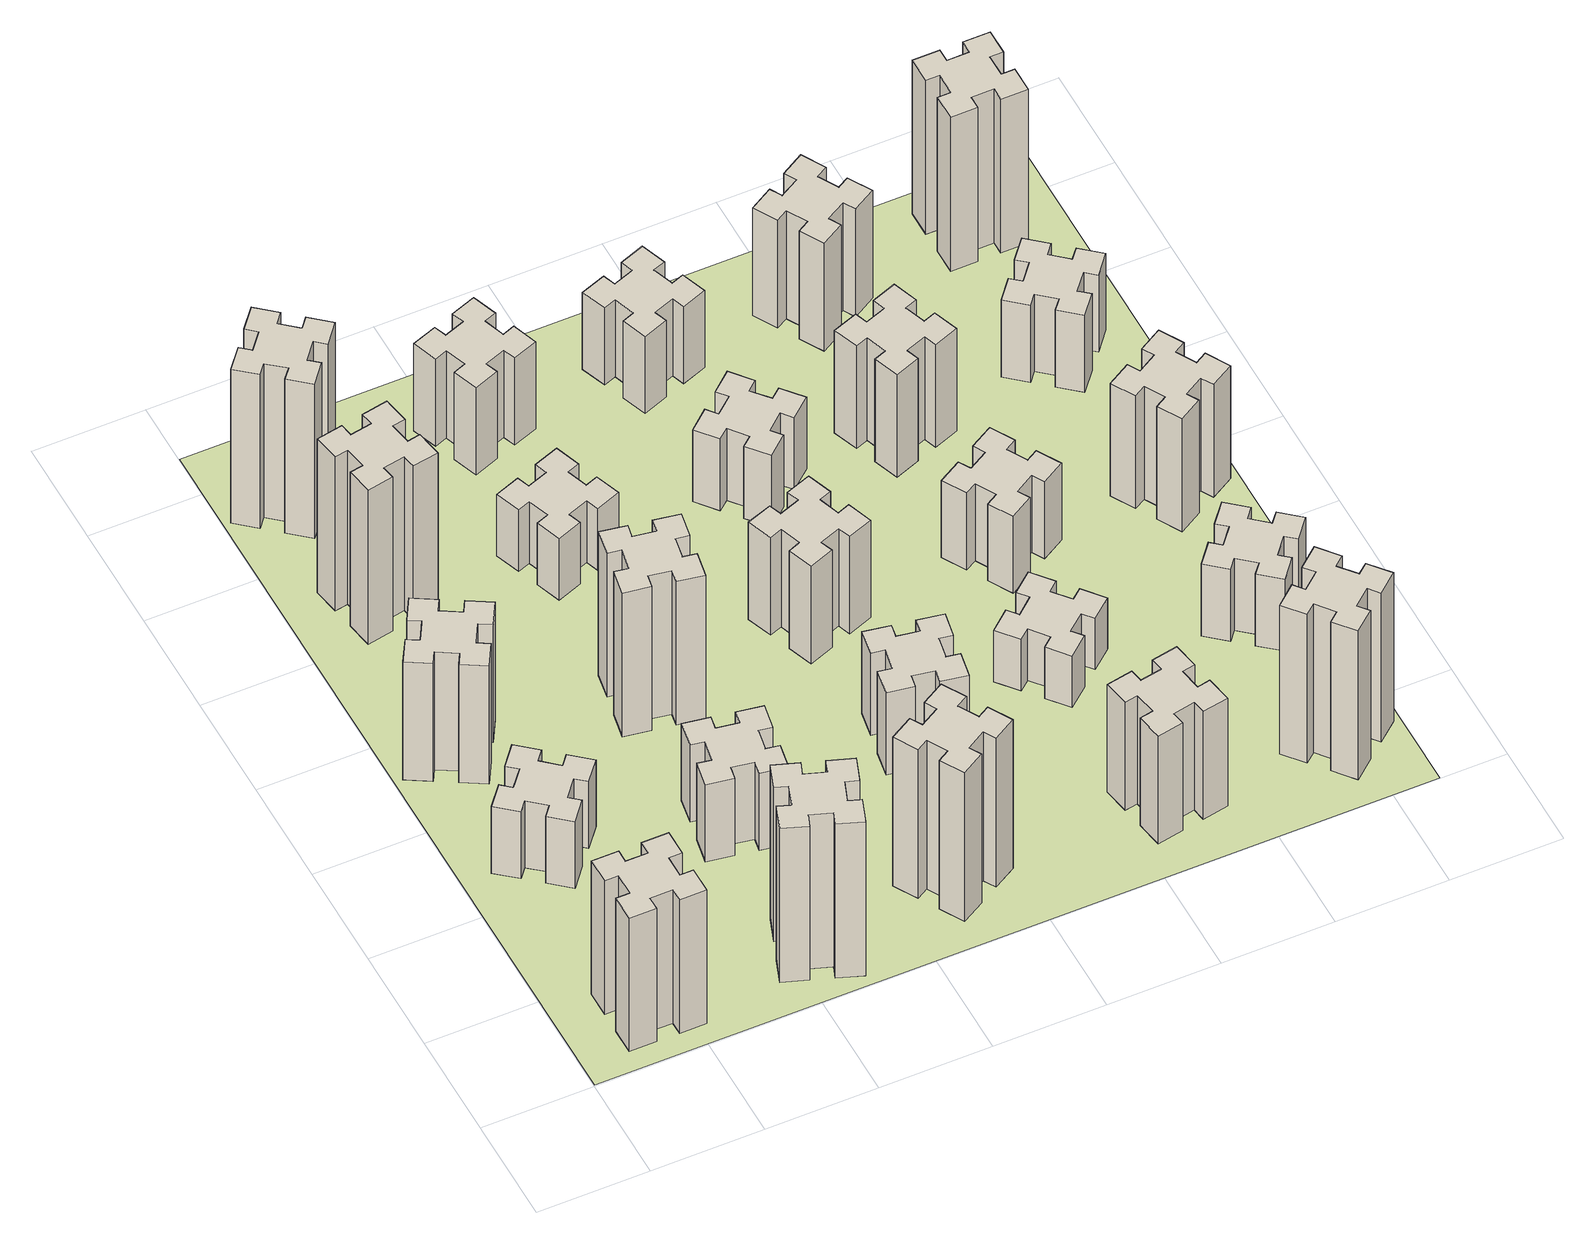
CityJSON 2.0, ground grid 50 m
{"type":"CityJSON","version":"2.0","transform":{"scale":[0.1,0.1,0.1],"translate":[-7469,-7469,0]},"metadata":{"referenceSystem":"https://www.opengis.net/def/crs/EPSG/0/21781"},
"CityObjects":{
"building1":{"type":"Building","attributes":{"class":"1000","function":"1000","usage":"1000","yearOfConstruction":2016,"roofType":"1000","measuredHeight":78,"storeysAboveGround":30,"storeysBelowGround":0},"geometry":[{"type":"Solid","lod":"1","boundaries":[[[[0,1,2,3,4,5,6,7,8,9,10,11,12,13,14,15,16,17,18,19]],[[17,16,20,21]],[[16,15,22,20]],[[15,14,23,22]],[[14,13,24,23]],[[13,12,25,24]],[[12,11,26,25]],[[11,10,27,26]],[[10,9,28,27]],[[9,8,29,28]],[[8,7,30,29]],[[7,6,31,30]],[[6,5,32,31]],[[5,4,33,32]],[[4,3,34,33]],[[3,2,35,34]],[[2,1,36,35]],[[1,0,37,36]],[[0,19,38,37]],[[19,18,39,38]],[[18,17,21,39]],[[24,25,26,27,28,29,30,31,32,33,34,35,36,37,38,39,21,20,22,23]]]]}]},
"building2":{"type":"Building","attributes":{"class":"1000","function":"1000","usage":"1000","yearOfConstruction":2016,"roofType":"1000","measuredHeight":39,"storeysAboveGround":30,"storeysBelowGround":0},"geometry":[{"type":"Solid","lod":"1","boundaries":[[[[40,41,42,43,44,45,46,47,48,49,50,51,52,53,54,55,56,57,58,59]],[[57,56,60,61]],[[56,55,62,60]],[[55,54,63,62]],[[54,53,64,63]],[[53,52,65,64]],[[52,51,66,65]],[[51,50,67,66]],[[50,49,68,67]],[[49,48,69,68]],[[48,47,70,69]],[[47,46,71,70]],[[46,45,72,71]],[[45,44,73,72]],[[44,43,74,73]],[[43,42,75,74]],[[42,41,76,75]],[[41,40,77,76]],[[40,59,78,77]],[[59,58,79,78]],[[58,57,61,79]],[[64,65,66,67,68,69,70,71,72,73,74,75,76,77,78,79,61,60,62,63]]]]}]},
"building3":{"type":"Building","attributes":{"class":"1000","function":"1000","usage":"1000","yearOfConstruction":2016,"roofType":"1000","measuredHeight":69,"storeysAboveGround":30,"storeysBelowGround":0},"geometry":[{"type":"Solid","lod":"1","boundaries":[[[[80,81,82,83,84,85,86,87,88,89,90,91,92,93,94,95,96,97,98,99]],[[97,96,100,101]],[[96,95,102,100]],[[95,94,103,102]],[[94,93,104,103]],[[93,92,105,104]],[[92,91,106,105]],[[91,90,107,106]],[[90,89,108,107]],[[89,88,109,108]],[[88,87,110,109]],[[87,86,111,110]],[[86,85,112,111]],[[85,84,113,112]],[[84,83,114,113]],[[83,82,115,114]],[[82,81,116,115]],[[81,80,117,116]],[[80,99,118,117]],[[99,98,119,118]],[[98,97,101,119]],[[104,105,106,107,108,109,110,111,112,113,114,115,116,117,118,119,101,100,102,103]]]]}]},
"building4":{"type":"Building","attributes":{"class":"1000","function":"1000","usage":"1000","yearOfConstruction":2016,"roofType":"1000","measuredHeight":90,"storeysAboveGround":30,"storeysBelowGround":0},"geometry":[{"type":"Solid","lod":"1","boundaries":[[[[120,121,122,123,124,125,126,127,128,129,130,131,132,133,134,135,136,137,138,139]],[[137,136,140,141]],[[136,135,142,140]],[[135,134,143,142]],[[134,133,144,143]],[[133,132,145,144]],[[132,131,146,145]],[[131,130,147,146]],[[130,129,148,147]],[[129,128,149,148]],[[128,127,150,149]],[[127,126,151,150]],[[126,125,152,151]],[[125,124,153,152]],[[124,123,154,153]],[[123,122,155,154]],[[122,121,156,155]],[[121,120,157,156]],[[120,139,158,157]],[[139,138,159,158]],[[138,137,141,159]],[[144,145,146,147,148,149,150,151,152,153,154,155,156,157,158,159,141,140,142,143]]]]}]},
"building5":{"type":"Building","attributes":{"class":"1000","function":"1000","usage":"1000","yearOfConstruction":2016,"roofType":"1000","measuredHeight":90,"storeysAboveGround":30,"storeysBelowGround":0},"geometry":[{"type":"Solid","lod":"1","boundaries":[[[[160,161,162,163,164,165,166,167,168,169,170,171,172,173,174,175,176,177,178,179]],[[177,176,180,181]],[[176,175,182,180]],[[175,174,183,182]],[[174,173,184,183]],[[173,172,185,184]],[[172,171,186,185]],[[171,170,187,186]],[[170,169,188,187]],[[169,168,189,188]],[[168,167,190,189]],[[167,166,191,190]],[[166,165,192,191]],[[165,164,193,192]],[[164,163,194,193]],[[163,162,195,194]],[[162,161,196,195]],[[161,160,197,196]],[[160,179,198,197]],[[179,178,199,198]],[[178,177,181,199]],[[184,185,186,187,188,189,190,191,192,193,194,195,196,197,198,199,181,180,182,183]]]]}]},
"building6":{"type":"Building","attributes":{"class":"1000","function":"1000","usage":"1000","yearOfConstruction":2016,"roofType":"1000","measuredHeight":90,"storeysAboveGround":30,"storeysBelowGround":0},"geometry":[{"type":"Solid","lod":"1","boundaries":[[[[200,201,202,203,204,205,206,207,208,209,210,211,212,213,214,215,216,217,218,219]],[[217,216,220,221]],[[216,215,222,220]],[[215,214,223,222]],[[214,213,224,223]],[[213,212,225,224]],[[212,211,226,225]],[[211,210,227,226]],[[210,209,228,227]],[[209,208,229,228]],[[208,207,230,229]],[[207,206,231,230]],[[206,205,232,231]],[[205,204,233,232]],[[204,203,234,233]],[[203,202,235,234]],[[202,201,236,235]],[[201,200,237,236]],[[200,219,238,237]],[[219,218,239,238]],[[218,217,221,239]],[[224,225,226,227,228,229,230,231,232,233,234,235,236,237,238,239,221,220,222,223]]]]}]},
"building7":{"type":"Building","attributes":{"class":"1000","function":"1000","usage":"1000","yearOfConstruction":2016,"roofType":"1000","measuredHeight":45,"storeysAboveGround":30,"storeysBelowGround":0},"geometry":[{"type":"Solid","lod":"1","boundaries":[[[[240,241,242,243,244,245,246,247,248,249,250,251,252,253,254,255,256,257,258,259]],[[257,256,260,261]],[[256,255,262,260]],[[255,254,263,262]],[[254,253,264,263]],[[253,252,265,264]],[[252,251,266,265]],[[251,250,267,266]],[[250,249,268,267]],[[249,248,269,268]],[[248,247,270,269]],[[247,246,271,270]],[[246,245,272,271]],[[245,244,273,272]],[[244,243,274,273]],[[243,242,275,274]],[[242,241,276,275]],[[241,240,277,276]],[[240,259,278,277]],[[259,258,279,278]],[[258,257,261,279]],[[264,265,266,267,268,269,270,271,272,273,274,275,276,277,278,279,261,260,262,263]]]]}]},
"building8":{"type":"Building","attributes":{"class":"1000","function":"1000","usage":"1000","yearOfConstruction":2016,"roofType":"1000","measuredHeight":84,"storeysAboveGround":30,"storeysBelowGround":0},"geometry":[{"type":"Solid","lod":"1","boundaries":[[[[280,281,282,283,284,285,286,287,288,289,290,291,292,293,294,295,296,297,298,299]],[[297,296,300,301]],[[296,295,302,300]],[[295,294,303,302]],[[294,293,304,303]],[[293,292,305,304]],[[292,291,306,305]],[[291,290,307,306]],[[290,289,308,307]],[[289,288,309,308]],[[288,287,310,309]],[[287,286,311,310]],[[286,285,312,311]],[[285,284,313,312]],[[284,283,314,313]],[[283,282,315,314]],[[282,281,316,315]],[[281,280,317,316]],[[280,299,318,317]],[[299,298,319,318]],[[298,297,301,319]],[[304,305,306,307,308,309,310,311,312,313,314,315,316,317,318,319,301,300,302,303]]]]}]},
"building9":{"type":"Building","attributes":{"class":"1000","function":"1000","usage":"1000","yearOfConstruction":2016,"roofType":"1000","measuredHeight":87,"storeysAboveGround":30,"storeysBelowGround":0},"geometry":[{"type":"Solid","lod":"1","boundaries":[[[[320,321,322,323,324,325,326,327,328,329,330,331,332,333,334,335,336,337,338,339]],[[337,336,340,341]],[[336,335,342,340]],[[335,334,343,342]],[[334,333,344,343]],[[333,332,345,344]],[[332,331,346,345]],[[331,330,347,346]],[[330,329,348,347]],[[329,328,349,348]],[[328,327,350,349]],[[327,326,351,350]],[[326,325,352,351]],[[325,324,353,352]],[[324,323,354,353]],[[323,322,355,354]],[[322,321,356,355]],[[321,320,357,356]],[[320,339,358,357]],[[339,338,359,358]],[[338,337,341,359]],[[344,345,346,347,348,349,350,351,352,353,354,355,356,357,358,359,341,340,342,343]]]]}]},
"building10":{"type":"Building","attributes":{"class":"1000","function":"1000","usage":"1000","yearOfConstruction":2016,"roofType":"1000","measuredHeight":36,"storeysAboveGround":30,"storeysBelowGround":0},"geometry":[{"type":"Solid","lod":"1","boundaries":[[[[360,361,362,363,364,365,366,367,368,369,370,371,372,373,374,375,376,377,378,379]],[[377,376,380,381]],[[376,375,382,380]],[[375,374,383,382]],[[374,373,384,383]],[[373,372,385,384]],[[372,371,386,385]],[[371,370,387,386]],[[370,369,388,387]],[[369,368,389,388]],[[368,367,390,389]],[[367,366,391,390]],[[366,365,392,391]],[[365,364,393,392]],[[364,363,394,393]],[[363,362,395,394]],[[362,361,396,395]],[[361,360,397,396]],[[360,379,398,397]],[[379,378,399,398]],[[378,377,381,399]],[[384,385,386,387,388,389,390,391,392,393,394,395,396,397,398,399,381,380,382,383]]]]}]},
"building11":{"type":"Building","attributes":{"class":"1000","function":"1000","usage":"1000","yearOfConstruction":2016,"roofType":"1000","measuredHeight":51,"storeysAboveGround":30,"storeysBelowGround":0},"geometry":[{"type":"Solid","lod":"1","boundaries":[[[[400,401,402,403,404,405,406,407,408,409,410,411,412,413,414,415,416,417,418,419]],[[417,416,420,421]],[[416,415,422,420]],[[415,414,423,422]],[[414,413,424,423]],[[413,412,425,424]],[[412,411,426,425]],[[411,410,427,426]],[[410,409,428,427]],[[409,408,429,428]],[[408,407,430,429]],[[407,406,431,430]],[[406,405,432,431]],[[405,404,433,432]],[[404,403,434,433]],[[403,402,435,434]],[[402,401,436,435]],[[401,400,437,436]],[[400,419,438,437]],[[419,418,439,438]],[[418,417,421,439]],[[424,425,426,427,428,429,430,431,432,433,434,435,436,437,438,439,421,420,422,423]]]]}]},
"building12":{"type":"Building","attributes":{"class":"1000","function":"1000","usage":"1000","yearOfConstruction":2016,"roofType":"1000","measuredHeight":48,"storeysAboveGround":30,"storeysBelowGround":0},"geometry":[{"type":"Solid","lod":"1","boundaries":[[[[440,441,442,443,444,445,446,447,448,449,450,451,452,453,454,455,456,457,458,459]],[[457,456,460,461]],[[456,455,462,460]],[[455,454,463,462]],[[454,453,464,463]],[[453,452,465,464]],[[452,451,466,465]],[[451,450,467,466]],[[450,449,468,467]],[[449,448,469,468]],[[448,447,470,469]],[[447,446,471,470]],[[446,445,472,471]],[[445,444,473,472]],[[444,443,474,473]],[[443,442,475,474]],[[442,441,476,475]],[[441,440,477,476]],[[440,459,478,477]],[[459,458,479,478]],[[458,457,461,479]],[[464,465,466,467,468,469,470,471,472,473,474,475,476,477,478,479,461,460,462,463]]]]}]},
"building13":{"type":"Building","attributes":{"class":"1000","function":"1000","usage":"1000","yearOfConstruction":2016,"roofType":"1000","measuredHeight":57,"storeysAboveGround":30,"storeysBelowGround":0},"geometry":[{"type":"Solid","lod":"1","boundaries":[[[[480,481,482,483,484,485,486,487,488,489,490,491,492,493,494,495,496,497,498,499]],[[497,496,500,501]],[[496,495,502,500]],[[495,494,503,502]],[[494,493,504,503]],[[493,492,505,504]],[[492,491,506,505]],[[491,490,507,506]],[[490,489,508,507]],[[489,488,509,508]],[[488,487,510,509]],[[487,486,511,510]],[[486,485,512,511]],[[485,484,513,512]],[[484,483,514,513]],[[483,482,515,514]],[[482,481,516,515]],[[481,480,517,516]],[[480,499,518,517]],[[499,498,519,518]],[[498,497,501,519]],[[504,505,506,507,508,509,510,511,512,513,514,515,516,517,518,519,501,500,502,503]]]]}]},
"building14":{"type":"Building","attributes":{"class":"1000","function":"1000","usage":"1000","yearOfConstruction":2016,"roofType":"1000","measuredHeight":42,"storeysAboveGround":30,"storeysBelowGround":0},"geometry":[{"type":"Solid","lod":"1","boundaries":[[[[520,521,522,523,524,525,526,527,528,529,530,531,532,533,534,535,536,537,538,539]],[[537,536,540,541]],[[536,535,542,540]],[[535,534,543,542]],[[534,533,544,543]],[[533,532,545,544]],[[532,531,546,545]],[[531,530,547,546]],[[530,529,548,547]],[[529,528,549,548]],[[528,527,550,549]],[[527,526,551,550]],[[526,525,552,551]],[[525,524,553,552]],[[524,523,554,553]],[[523,522,555,554]],[[522,521,556,555]],[[521,520,557,556]],[[520,539,558,557]],[[539,538,559,558]],[[538,537,541,559]],[[544,545,546,547,548,549,550,551,552,553,554,555,556,557,558,559,541,540,542,543]]]]}]},
"building15":{"type":"Building","attributes":{"class":"1000","function":"1000","usage":"1000","yearOfConstruction":2016,"roofType":"1000","measuredHeight":63,"storeysAboveGround":30,"storeysBelowGround":0},"geometry":[{"type":"Solid","lod":"1","boundaries":[[[[560,561,562,563,564,565,566,567,568,569,570,571,572,573,574,575,576,577,578,579]],[[577,576,580,581]],[[576,575,582,580]],[[575,574,583,582]],[[574,573,584,583]],[[573,572,585,584]],[[572,571,586,585]],[[571,570,587,586]],[[570,569,588,587]],[[569,568,589,588]],[[568,567,590,589]],[[567,566,591,590]],[[566,565,592,591]],[[565,564,593,592]],[[564,563,594,593]],[[563,562,595,594]],[[562,561,596,595]],[[561,560,597,596]],[[560,579,598,597]],[[579,578,599,598]],[[578,577,581,599]],[[584,585,586,587,588,589,590,591,592,593,594,595,596,597,598,599,581,580,582,583]]]]}]},
"building16":{"type":"Building","attributes":{"class":"1000","function":"1000","usage":"1000","yearOfConstruction":2016,"roofType":"1000","measuredHeight":45,"storeysAboveGround":30,"storeysBelowGround":0},"geometry":[{"type":"Solid","lod":"1","boundaries":[[[[600,601,602,603,604,605,606,607,608,609,610,611,612,613,614,615,616,617,618,619]],[[617,616,620,621]],[[616,615,622,620]],[[615,614,623,622]],[[614,613,624,623]],[[613,612,625,624]],[[612,611,626,625]],[[611,610,627,626]],[[610,609,628,627]],[[609,608,629,628]],[[608,607,630,629]],[[607,606,631,630]],[[606,605,632,631]],[[605,604,633,632]],[[604,603,634,633]],[[603,602,635,634]],[[602,601,636,635]],[[601,600,637,636]],[[600,619,638,637]],[[619,618,639,638]],[[618,617,621,639]],[[624,625,626,627,628,629,630,631,632,633,634,635,636,637,638,639,621,620,622,623]]]]}]},
"building17":{"type":"Building","attributes":{"class":"1000","function":"1000","usage":"1000","yearOfConstruction":2016,"roofType":"1000","measuredHeight":30,"storeysAboveGround":30,"storeysBelowGround":0},"geometry":[{"type":"Solid","lod":"1","boundaries":[[[[640,641,642,643,644,645,646,647,648,649,650,651,652,653,654,655,656,657,658,659]],[[657,656,660,661]],[[656,655,662,660]],[[655,654,663,662]],[[654,653,664,663]],[[653,652,665,664]],[[652,651,666,665]],[[651,650,667,666]],[[650,649,668,667]],[[649,648,669,668]],[[648,647,670,669]],[[647,646,671,670]],[[646,645,672,671]],[[645,644,673,672]],[[644,643,674,673]],[[643,642,675,674]],[[642,641,676,675]],[[641,640,677,676]],[[640,659,678,677]],[[659,658,679,678]],[[658,657,661,679]],[[664,665,666,667,668,669,670,671,672,673,674,675,676,677,678,679,661,660,662,663]]]]}]},
"building18":{"type":"Building","attributes":{"class":"1000","function":"1000","usage":"1000","yearOfConstruction":2016,"roofType":"1000","measuredHeight":45,"storeysAboveGround":30,"storeysBelowGround":0},"geometry":[{"type":"Solid","lod":"1","boundaries":[[[[680,681,682,683,684,685,686,687,688,689,690,691,692,693,694,695,696,697,698,699]],[[697,696,700,701]],[[696,695,702,700]],[[695,694,703,702]],[[694,693,704,703]],[[693,692,705,704]],[[692,691,706,705]],[[691,690,707,706]],[[690,689,708,707]],[[689,688,709,708]],[[688,687,710,709]],[[687,686,711,710]],[[686,685,712,711]],[[685,684,713,712]],[[684,683,714,713]],[[683,682,715,714]],[[682,681,716,715]],[[681,680,717,716]],[[680,699,718,717]],[[699,698,719,718]],[[698,697,701,719]],[[704,705,706,707,708,709,710,711,712,713,714,715,716,717,718,719,701,700,702,703]]]]}]},
"building19":{"type":"Building","attributes":{"class":"1000","function":"1000","usage":"1000","yearOfConstruction":2016,"roofType":"1000","measuredHeight":60,"storeysAboveGround":30,"storeysBelowGround":0},"geometry":[{"type":"Solid","lod":"1","boundaries":[[[[720,721,722,723,724,725,726,727,728,729,730,731,732,733,734,735,736,737,738,739]],[[737,736,740,741]],[[736,735,742,740]],[[735,734,743,742]],[[734,733,744,743]],[[733,732,745,744]],[[732,731,746,745]],[[731,730,747,746]],[[730,729,748,747]],[[729,728,749,748]],[[728,727,750,749]],[[727,726,751,750]],[[726,725,752,751]],[[725,724,753,752]],[[724,723,754,753]],[[723,722,755,754]],[[722,721,756,755]],[[721,720,757,756]],[[720,739,758,757]],[[739,738,759,758]],[[738,737,741,759]],[[744,745,746,747,748,749,750,751,752,753,754,755,756,757,758,759,741,740,742,743]]]]}]},
"building20":{"type":"Building","attributes":{"class":"1000","function":"1000","usage":"1000","yearOfConstruction":2016,"roofType":"1000","measuredHeight":87,"storeysAboveGround":30,"storeysBelowGround":0},"geometry":[{"type":"Solid","lod":"1","boundaries":[[[[760,761,762,763,764,765,766,767,768,769,770,771,772,773,774,775,776,777,778,779]],[[777,776,780,781]],[[776,775,782,780]],[[775,774,783,782]],[[774,773,784,783]],[[773,772,785,784]],[[772,771,786,785]],[[771,770,787,786]],[[770,769,788,787]],[[769,768,789,788]],[[768,767,790,789]],[[767,766,791,790]],[[766,765,792,791]],[[765,764,793,792]],[[764,763,794,793]],[[763,762,795,794]],[[762,761,796,795]],[[761,760,797,796]],[[760,779,798,797]],[[779,778,799,798]],[[778,777,781,799]],[[784,785,786,787,788,789,790,791,792,793,794,795,796,797,798,799,781,780,782,783]]]]}]},
"building21":{"type":"Building","attributes":{"class":"1000","function":"1000","usage":"1000","yearOfConstruction":2016,"roofType":"1000","measuredHeight":63,"storeysAboveGround":30,"storeysBelowGround":0},"geometry":[{"type":"Solid","lod":"1","boundaries":[[[[800,801,802,803,804,805,806,807,808,809,810,811,812,813,814,815,816,817,818,819]],[[817,816,820,821]],[[816,815,822,820]],[[815,814,823,822]],[[814,813,824,823]],[[813,812,825,824]],[[812,811,826,825]],[[811,810,827,826]],[[810,809,828,827]],[[809,808,829,828]],[[808,807,830,829]],[[807,806,831,830]],[[806,805,832,831]],[[805,804,833,832]],[[804,803,834,833]],[[803,802,835,834]],[[802,801,836,835]],[[801,800,837,836]],[[800,819,838,837]],[[819,818,839,838]],[[818,817,821,839]],[[824,825,826,827,828,829,830,831,832,833,834,835,836,837,838,839,821,820,822,823]]]]}]},
"building22":{"type":"Building","attributes":{"class":"1000","function":"1000","usage":"1000","yearOfConstruction":2016,"roofType":"1000","measuredHeight":42,"storeysAboveGround":30,"storeysBelowGround":0},"geometry":[{"type":"Solid","lod":"1","boundaries":[[[[840,841,842,843,844,845,846,847,848,849,850,851,852,853,854,855,856,857,858,859]],[[857,856,860,861]],[[856,855,862,860]],[[855,854,863,862]],[[854,853,864,863]],[[853,852,865,864]],[[852,851,866,865]],[[851,850,867,866]],[[850,849,868,867]],[[849,848,869,868]],[[848,847,870,869]],[[847,846,871,870]],[[846,845,872,871]],[[845,844,873,872]],[[844,843,874,873]],[[843,842,875,874]],[[842,841,876,875]],[[841,840,877,876]],[[840,859,878,877]],[[859,858,879,878]],[[858,857,861,879]],[[864,865,866,867,868,869,870,871,872,873,874,875,876,877,878,879,861,860,862,863]]]]}]},
"building23":{"type":"Building","attributes":{"class":"1000","function":"1000","usage":"1000","yearOfConstruction":2016,"roofType":"1000","measuredHeight":66,"storeysAboveGround":30,"storeysBelowGround":0},"geometry":[{"type":"Solid","lod":"1","boundaries":[[[[880,881,882,883,884,885,886,887,888,889,890,891,892,893,894,895,896,897,898,899]],[[897,896,900,901]],[[896,895,902,900]],[[895,894,903,902]],[[894,893,904,903]],[[893,892,905,904]],[[892,891,906,905]],[[891,890,907,906]],[[890,889,908,907]],[[889,888,909,908]],[[888,887,910,909]],[[887,886,911,910]],[[886,885,912,911]],[[885,884,913,912]],[[884,883,914,913]],[[883,882,915,914]],[[882,881,916,915]],[[881,880,917,916]],[[880,899,918,917]],[[899,898,919,918]],[[898,897,901,919]],[[904,905,906,907,908,909,910,911,912,913,914,915,916,917,918,919,901,900,902,903]]]]}]},
"building24":{"type":"Building","attributes":{"class":"1000","function":"1000","usage":"1000","yearOfConstruction":2016,"roofType":"1000","measuredHeight":45,"storeysAboveGround":30,"storeysBelowGround":0},"geometry":[{"type":"Solid","lod":"1","boundaries":[[[[920,921,922,923,924,925,926,927,928,929,930,931,932,933,934,935,936,937,938,939]],[[937,936,940,941]],[[936,935,942,940]],[[935,934,943,942]],[[934,933,944,943]],[[933,932,945,944]],[[932,931,946,945]],[[931,930,947,946]],[[930,929,948,947]],[[929,928,949,948]],[[928,927,950,949]],[[927,926,951,950]],[[926,925,952,951]],[[925,924,953,952]],[[924,923,954,953]],[[923,922,955,954]],[[922,921,956,955]],[[921,920,957,956]],[[920,939,958,957]],[[939,938,959,958]],[[938,937,941,959]],[[944,945,946,947,948,949,950,951,952,953,954,955,956,957,958,959,941,940,942,943]]]]}]},
"building25":{"type":"Building","attributes":{"class":"1000","function":"1000","usage":"1000","yearOfConstruction":2016,"roofType":"1000","measuredHeight":90,"storeysAboveGround":30,"storeysBelowGround":0},"geometry":[{"type":"Solid","lod":"1","boundaries":[[[[960,961,962,963,964,965,966,967,968,969,970,971,972,973,974,975,976,977,978,979]],[[977,976,980,981]],[[976,975,982,980]],[[975,974,983,982]],[[974,973,984,983]],[[973,972,985,984]],[[972,971,986,985]],[[971,970,987,986]],[[970,969,988,987]],[[969,968,989,988]],[[968,967,990,989]],[[967,966,991,990]],[[966,965,992,991]],[[965,964,993,992]],[[964,963,994,993]],[[963,962,995,994]],[[962,961,996,995]],[[961,960,997,996]],[[960,979,998,997]],[[979,978,999,998]],[[978,977,981,999]],[[984,985,986,987,988,989,990,991,992,993,994,995,996,997,998,999,981,980,982,983]]]]}]},
"landuse1":{"type":"LandUse","attributes":{"name":"plot1","function":"1010"},"geometry":[{"type":"MultiSurface","lod":"1","boundaries":[[[1000,1001,1002,1003]]]}]}
},
"vertices":[
[265,325,0],[265,225,0],[205,225,0],[205,105,0],[325,105,0],[325,165,0],[425,165,0],[425,105,0],[545,105,0],[545,225,0],[485,225,0],[485,325,0],[545,325,0],[545,445,0],[425,445,0],[425,385,0],[325,385,0],[325,445,0],[205,445,0],[205,325,0],[325,385,780],[325,445,780],[425,385,780],[425,445,780],[545,445,780],[545,325,780],[485,325,780],[485,225,780],[545,225,780],[545,105,780],[425,105,780],[425,165,780],[325,165,780],[325,105,780],[205,105,780],[205,225,780],[265,225,780],[265,325,780],[205,325,780],[205,445,780],
[323,1324,0],[259,1248,0],[213,1286,0],[136,1194,0],[228,1117,0],[266,1163,0],[343,1099,0],[304,1053,0],[396,976,0],[473,1068,0],[427,1106,0],[492,1183,0],[538,1144,0],[615,1236,0],[523,1313,0],[484,1267,0],[408,1332,0],[446,1378,0],[354,1455,0],[277,1363,0],[408,1332,390],[446,1378,390],[484,1267,390],[523,1313,390],[615,1236,390],[538,1144,390],[492,1183,390],[427,1106,390],[473,1068,390],[396,976,390],[304,1053,390],[343,1099,390],[266,1163,390],[228,1117,390],[136,1194,390],[213,1286,390],[259,1248,390],[323,1324,390],[277,1363,390],[354,1455,390],
[374,1926,0],[287,1976,0],[317,2028,0],[213,2088,0],[153,1984,0],[205,1954,0],[155,1867,0],[103,1897,0],[43,1793,0],[147,1733,0],[177,1785,0],[264,1735,0],[234,1683,0],[338,1623,0],[398,1727,0],[346,1757,0],[396,1844,0],[448,1814,0],[508,1918,0],[404,1978,0],[396,1844,690],[448,1814,690],[346,1757,690],[398,1727,690],[338,1623,690],[234,1683,690],[264,1735,690],[177,1785,690],[147,1733,690],[43,1793,690],[103,1897,690],[155,1867,690],[205,1954,690],[153,1984,690],[213,2088,690],[317,2028,690],[287,1976,690],[374,1926,690],[404,1978,690],[508,1918,690],
[405,2812,0],[307,2795,0],[297,2854,0],[178,2833,0],[199,2715,0],[258,2725,0],[276,2627,0],[217,2617,0],[237,2498,0],[356,2519,0],[345,2578,0],[444,2596,0],[454,2537,0],[572,2557,0],[551,2676,0],[492,2665,0],[475,2764,0],[534,2774,0],[513,2892,0],[395,2871,0],[475,2764,900],[534,2774,900],[492,2665,900],[551,2676,900],[572,2557,900],[454,2537,900],[444,2596,900],[345,2578,900],[356,2519,900],[237,2498,900],[217,2617,900],[276,2627,900],[258,2725,900],[199,2715,900],[178,2833,900],[297,2854,900],[307,2795,900],[405,2812,900],[395,2871,900],[513,2892,900],
[1029,360,0],[995,266,0],[939,287,0],[897,174,0],[1010,133,0],[1031,189,0],[1125,155,0],[1104,99,0],[1217,57,0],[1258,170,0],[1202,191,0],[1236,285,0],[1292,264,0],[1333,377,0],[1220,418,0],[1200,362,0],[1106,396,0],[1127,452,0],[1014,493,0],[973,380,0],[1106,396,900],[1127,452,900],[1200,362,900],[1220,418,900],[1333,377,900],[1292,264,900],[1236,285,900],[1202,191,900],[1258,170,900],[1217,57,900],[1104,99,900],[1125,155,900],[1031,189,900],[1010,133,900],[897,174,900],[939,287,900],[995,266,900],[1029,360,900],[973,380,900],[1014,493,900],
[384,3387,0],[308,3452,0],[346,3498,0],[254,3575,0],[177,3483,0],[223,3444,0],[159,3368,0],[113,3406,0],[36,3314,0],[128,3237,0],[166,3283,0],[243,3219,0],[204,3173,0],[296,3096,0],[373,3188,0],[327,3226,0],[392,3303,0],[438,3264,0],[515,3356,0],[423,3433,0],[392,3303,900],[438,3264,900],[327,3226,900],[373,3188,900],[296,3096,900],[204,3173,900],[243,3219,900],[166,3283,900],[128,3237,900],[36,3314,900],[113,3406,900],[159,3368,900],[223,3444,900],[177,3483,900],[254,3575,900],[346,3498,900],[308,3452,900],[384,3387,900],[423,3433,900],[515,3356,900],
[1047,916,0],[1145,898,0],[1135,839,0],[1253,818,0],[1274,937,0],[1215,947,0],[1232,1045,0],[1291,1035,0],[1312,1153,0],[1194,1174,0],[1184,1115,0],[1085,1132,0],[1096,1191,0],[977,1212,0],[957,1094,0],[1016,1084,0],[998,985,0],[939,996,0],[918,877,0],[1037,857,0],[998,985,450],[939,996,450],[1016,1084,450],[957,1094,450],[977,1212,450],[1096,1191,450],[1085,1132,450],[1184,1115,450],[1194,1174,450],[1312,1153,450],[1291,1035,450],[1232,1045,450],[1215,947,450],[1274,937,450],[1253,818,450],[1135,839,450],[1145,898,450],[1047,916,450],[1037,857,450],[918,877,450],
[1047,1656,0],[1145,1638,0],[1135,1579,0],[1253,1558,0],[1274,1677,0],[1215,1687,0],[1232,1785,0],[1291,1775,0],[1312,1893,0],[1194,1914,0],[1184,1855,0],[1085,1872,0],[1096,1931,0],[977,1952,0],[957,1834,0],[1016,1824,0],[998,1725,0],[939,1736,0],[918,1617,0],[1037,1597,0],[998,1725,840],[939,1736,840],[1016,1824,840],[957,1834,840],[977,1952,840],[1096,1931,840],[1085,1872,840],[1184,1855,840],[1194,1914,840],[1312,1893,840],[1291,1775,840],[1232,1785,840],[1215,1687,840],[1274,1677,840],[1253,1558,840],[1135,1579,840],[1145,1638,840],[1047,1656,840],[1037,1597,840],[918,1617,840],
[1744,496,0],[1657,446,0],[1627,498,0],[1523,438,0],[1583,334,0],[1635,364,0],[1685,277,0],[1633,247,0],[1693,143,0],[1797,203,0],[1767,255,0],[1854,305,0],[1884,253,0],[1988,313,0],[1928,417,0],[1876,387,0],[1826,474,0],[1878,504,0],[1818,608,0],[1714,548,0],[1826,474,870],[1878,504,870],[1876,387,870],[1928,417,870],[1988,313,870],[1884,253,870],[1854,305,870],[1767,255,870],[1797,203,870],[1693,143,870],[1633,247,870],[1685,277,870],[1635,364,870],[1583,334,870],[1523,438,870],[1627,498,870],[1657,446,870],[1744,496,870],[1714,548,870],[1818,608,870],
[1106,2475,0],[1200,2509,0],[1220,2453,0],[1333,2494,0],[1292,2607,0],[1236,2586,0],[1202,2680,0],[1258,2700,0],[1217,2813,0],[1104,2772,0],[1125,2716,0],[1031,2682,0],[1010,2738,0],[897,2697,0],[939,2584,0],[995,2605,0],[1029,2511,0],[973,2490,0],[1014,2377,0],[1127,2419,0],[1029,2511,360],[973,2490,360],[995,2605,360],[939,2584,360],[897,2697,360],[1010,2738,360],[1031,2682,360],[1125,2716,360],[1104,2772,360],[1217,2813,360],[1258,2700,360],[1202,2680,360],[1236,2586,360],[1292,2607,360],[1333,2494,360],[1220,2453,360],[1200,2509,360],[1106,2475,360],[1127,2419,360],[1014,2377,360],
[1125,3456,0],[1031,3422,0],[1010,3478,0],[897,3437,0],[939,3324,0],[995,3345,0],[1029,3251,0],[973,3230,0],[1014,3117,0],[1127,3159,0],[1106,3215,0],[1200,3249,0],[1220,3193,0],[1333,3234,0],[1292,3347,0],[1236,3326,0],[1202,3420,0],[1258,3440,0],[1217,3553,0],[1104,3512,0],[1202,3420,510],[1258,3440,510],[1236,3326,510],[1292,3347,510],[1333,3234,510],[1220,3193,510],[1200,3249,510],[1106,3215,510],[1127,3159,510],[1014,3117,510],[973,3230,510],[1029,3251,510],[995,3345,510],[939,3324,510],[897,3437,510],[1010,3478,510],[1031,3422,510],[1125,3456,510],[1104,3512,510],[1217,3553,510],
[2055,1047,0],[2072,1145,0],[2131,1135,0],[2152,1253,0],[2034,1274,0],[2024,1215,0],[1925,1232,0],[1936,1291,0],[1817,1312,0],[1797,1194,0],[1856,1184,0],[1838,1085,0],[1779,1096,0],[1758,977,0],[1877,957,0],[1887,1016,0],[1985,998,0],[1975,939,0],[2093,918,0],[2114,1037,0],[1985,998,480],[1975,939,480],[1887,1016,480],[1877,957,480],[1758,977,480],[1779,1096,480],[1838,1085,480],[1856,1184,480],[1797,1194,480],[1817,1312,480],[1936,1291,480],[1925,1232,480],[2024,1215,480],[2034,1274,480],[2152,1253,480],[2131,1135,480],[2072,1145,480],[2055,1047,480],[2114,1037,480],[2093,918,480],
[1846,1735,0],[1940,1769,0],[1960,1713,0],[2073,1754,0],[2032,1867,0],[1976,1846,0],[1942,1940,0],[1998,1960,0],[1957,2073,0],[1844,2032,0],[1865,1976,0],[1771,1942,0],[1750,1998,0],[1637,1957,0],[1679,1844,0],[1735,1865,0],[1769,1771,0],[1713,1750,0],[1754,1637,0],[1867,1679,0],[1769,1771,570],[1713,1750,570],[1735,1865,570],[1679,1844,570],[1637,1957,570],[1750,1998,570],[1771,1942,570],[1865,1976,570],[1844,2032,570],[1957,2073,570],[1998,1960,570],[1942,1940,570],[1976,1846,570],[2032,1867,570],[2073,1754,570],[1960,1713,570],[1940,1769,570],[1846,1735,570],[1867,1679,570],[1754,1637,570],
[1988,2479,0],[2064,2543,0],[2103,2497,0],[2195,2574,0],[2118,2666,0],[2072,2628,0],[2007,2704,0],[2053,2743,0],[1976,2835,0],[1884,2758,0],[1923,2712,0],[1846,2647,0],[1808,2693,0],[1716,2616,0],[1793,2524,0],[1839,2563,0],[1903,2486,0],[1857,2448,0],[1934,2356,0],[2026,2433,0],[1903,2486,420],[1857,2448,420],[1839,2563,420],[1793,2524,420],[1716,2616,420],[1808,2693,420],[1846,2647,420],[1923,2712,420],[1884,2758,420],[1976,2835,420],[2053,2743,420],[2007,2704,420],[2072,2628,420],[2118,2666,420],[2195,2574,420],[2103,2497,420],[2064,2543,420],[1988,2479,420],[2026,2433,420],[1934,2356,420],
[2665,258,0],[2764,276,0],[2774,217,0],[2892,237,0],[2871,356,0],[2812,345,0],[2795,444,0],[2854,454,0],[2833,572,0],[2715,551,0],[2725,492,0],[2627,475,0],[2617,534,0],[2498,513,0],[2519,395,0],[2578,405,0],[2596,307,0],[2537,297,0],[2557,178,0],[2676,199,0],[2596,307,630],[2537,297,630],[2578,405,630],[2519,395,630],[2498,513,630],[2617,534,630],[2627,475,630],[2725,492,630],[2715,551,630],[2833,572,630],[2854,454,630],[2795,444,630],[2812,345,630],[2871,356,630],[2892,237,630],[2774,217,630],[2764,276,630],[2665,258,630],[2676,199,630],[2557,178,630],
[1865,3456,0],[1771,3422,0],[1750,3478,0],[1637,3437,0],[1679,3324,0],[1735,3345,0],[1769,3251,0],[1713,3230,0],[1754,3117,0],[1867,3159,0],[1846,3215,0],[1940,3249,0],[1960,3193,0],[2073,3234,0],[2032,3347,0],[1976,3326,0],[1942,3420,0],[1998,3440,0],[1957,3553,0],[1844,3512,0],[1942,3420,450],[1998,3440,450],[1976,3326,450],[2032,3347,450],[2073,3234,450],[1960,3193,450],[1940,3249,450],[1846,3215,450],[1867,3159,450],[1754,3117,450],[1713,3230,450],[1769,3251,450],[1735,3345,450],[1679,3324,450],[1637,3437,450],[1750,3478,450],[1771,3422,450],[1865,3456,450],[1844,3512,450],[1957,3553,450],
[2628,1099,0],[2704,1163,0],[2743,1117,0],[2835,1194,0],[2758,1286,0],[2712,1248,0],[2647,1324,0],[2693,1363,0],[2616,1455,0],[2524,1378,0],[2563,1332,0],[2486,1267,0],[2448,1313,0],[2356,1236,0],[2433,1144,0],[2479,1183,0],[2543,1106,0],[2497,1068,0],[2574,976,0],[2666,1053,0],[2543,1106,300],[2497,1068,300],[2479,1183,300],[2433,1144,300],[2356,1236,300],[2448,1313,300],[2486,1267,300],[2563,1332,300],[2524,1378,300],[2616,1455,300],[2693,1363,300],[2647,1324,300],[2712,1248,300],[2758,1286,300],[2835,1194,300],[2743,1117,300],[2704,1163,300],[2628,1099,300],[2666,1053,300],[2574,976,300],
[2575,1844,0],[2625,1757,0],[2573,1727,0],[2633,1623,0],[2737,1683,0],[2707,1735,0],[2794,1785,0],[2824,1733,0],[2928,1793,0],[2868,1897,0],[2816,1867,0],[2766,1954,0],[2818,1984,0],[2758,2088,0],[2654,2028,0],[2684,1976,0],[2597,1926,0],[2567,1978,0],[2463,1918,0],[2523,1814,0],[2597,1926,450],[2567,1978,450],[2684,1976,450],[2654,2028,450],[2758,2088,450],[2818,1984,450],[2766,1954,450],[2816,1867,450],[2868,1897,450],[2928,1793,450],[2824,1733,450],[2794,1785,450],[2707,1735,450],[2737,1683,450],[2633,1623,450],[2573,1727,450],[2625,1757,450],[2575,1844,450],[2523,1814,450],[2463,1918,450],
[2586,2475,0],[2680,2509,0],[2700,2453,0],[2813,2494,0],[2772,2607,0],[2716,2586,0],[2682,2680,0],[2738,2700,0],[2697,2813,0],[2584,2772,0],[2605,2716,0],[2511,2682,0],[2490,2738,0],[2377,2697,0],[2419,2584,0],[2475,2605,0],[2509,2511,0],[2453,2490,0],[2494,2377,0],[2607,2419,0],[2509,2511,600],[2453,2490,600],[2475,2605,600],[2419,2584,600],[2377,2697,600],[2490,2738,600],[2511,2682,600],[2605,2716,600],[2584,2772,600],[2697,2813,600],[2738,2700,600],[2682,2680,600],[2716,2586,600],[2772,2607,600],[2813,2494,600],[2700,2453,600],[2680,2509,600],[2586,2475,600],[2607,2419,600],[2494,2377,600],
[3468,259,0],[3544,323,0],[3583,277,0],[3675,354,0],[3598,446,0],[3552,408,0],[3487,484,0],[3533,523,0],[3456,615,0],[3364,538,0],[3403,492,0],[3326,427,0],[3288,473,0],[3196,396,0],[3273,304,0],[3319,343,0],[3383,266,0],[3337,228,0],[3414,136,0],[3506,213,0],[3383,266,870],[3337,228,870],[3319,343,870],[3273,304,870],[3196,396,870],[3288,473,870],[3326,427,870],[3403,492,870],[3364,538,870],[3456,615,870],[3533,523,870],[3487,484,870],[3552,408,870],[3598,446,870],[3675,354,870],[3583,277,870],[3544,323,870],[3468,259,870],[3506,213,870],[3414,136,870],
[2716,3347,0],[2666,3434,0],[2718,3464,0],[2658,3568,0],[2554,3508,0],[2584,3456,0],[2497,3406,0],[2467,3458,0],[2363,3398,0],[2423,3294,0],[2475,3324,0],[2525,3237,0],[2473,3207,0],[2533,3103,0],[2637,3163,0],[2607,3215,0],[2694,3265,0],[2724,3213,0],[2828,3273,0],[2768,3377,0],[2694,3265,630],[2724,3213,630],[2607,3215,630],[2637,3163,630],[2533,3103,630],[2473,3207,630],[2525,3237,630],[2475,3324,630],[2423,3294,630],[2363,3398,630],[2467,3458,630],[2497,3406,630],[2584,3456,630],[2554,3508,630],[2658,3568,630],[2718,3464,630],[2666,3434,630],[2716,3347,630],[2768,3377,630],[2828,3273,630],
[3487,1006,0],[3552,1083,0],[3598,1044,0],[3675,1136,0],[3583,1213,0],[3544,1167,0],[3468,1232,0],[3506,1278,0],[3414,1355,0],[3337,1263,0],[3383,1224,0],[3319,1148,0],[3273,1186,0],[3196,1094,0],[3288,1017,0],[3326,1063,0],[3403,999,0],[3364,953,0],[3456,876,0],[3533,968,0],[3403,999,420],[3364,953,420],[3326,1063,420],[3288,1017,420],[3196,1094,420],[3273,1186,420],[3319,1148,420],[3383,1224,420],[3337,1263,420],[3414,1355,420],[3506,1278,420],[3468,1232,420],[3544,1167,420],[3583,1213,420],[3675,1136,420],[3598,1044,420],[3552,1083,420],[3487,1006,420],[3533,968,420],[3456,876,420],
[3556,1867,0],[3506,1954,0],[3558,1984,0],[3498,2088,0],[3394,2028,0],[3424,1976,0],[3337,1926,0],[3307,1978,0],[3203,1918,0],[3263,1814,0],[3315,1844,0],[3365,1757,0],[3313,1727,0],[3373,1623,0],[3477,1683,0],[3447,1735,0],[3534,1785,0],[3564,1733,0],[3668,1793,0],[3608,1897,0],[3534,1785,660],[3564,1733,660],[3447,1735,660],[3477,1683,660],[3373,1623,660],[3313,1727,660],[3365,1757,660],[3315,1844,660],[3263,1814,660],[3203,1918,660],[3307,1978,660],[3337,1926,660],[3424,1976,660],[3394,2028,660],[3498,2088,660],[3558,1984,660],[3506,1954,660],[3556,1867,660],[3608,1897,660],[3668,1793,660],
[3444,2747,0],[3368,2812,0],[3406,2858,0],[3314,2935,0],[3237,2843,0],[3283,2804,0],[3219,2728,0],[3173,2766,0],[3096,2674,0],[3188,2597,0],[3226,2643,0],[3303,2579,0],[3264,2533,0],[3356,2456,0],[3433,2548,0],[3387,2586,0],[3452,2663,0],[3498,2624,0],[3575,2716,0],[3483,2793,0],[3452,2663,450],[3498,2624,450],[3387,2586,450],[3433,2548,450],[3356,2456,450],[3264,2533,450],[3303,2579,450],[3226,2643,450],[3188,2597,450],[3096,2674,450],[3173,2766,450],[3219,2728,450],[3283,2804,450],[3237,2843,450],[3314,2935,450],[3406,2858,450],[3368,2812,450],[3444,2747,450],[3483,2793,450],[3575,2716,450],
[3285,3325,0],[3385,3325,0],[3385,3265,0],[3505,3265,0],[3505,3385,0],[3445,3385,0],[3445,3485,0],[3505,3485,0],[3505,3605,0],[3385,3605,0],[3385,3545,0],[3285,3545,0],[3285,3605,0],[3165,3605,0],[3165,3485,0],[3225,3485,0],[3225,3385,0],[3165,3385,0],[3165,3265,0],[3285,3265,0],[3225,3385,900],[3165,3385,900],[3225,3485,900],[3165,3485,900],[3165,3605,900],[3285,3605,900],[3285,3545,900],[3385,3545,900],[3385,3605,900],[3505,3605,900],[3505,3485,900],[3445,3485,900],[3445,3385,900],[3505,3385,900],[3505,3265,900],[3385,3265,900],[3385,3325,900],[3285,3325,900],[3285,3265,900],[3165,3265,900],
[5,3705,0],[3705,3705,0],[3705,5,0],[5,5,0]
]}
